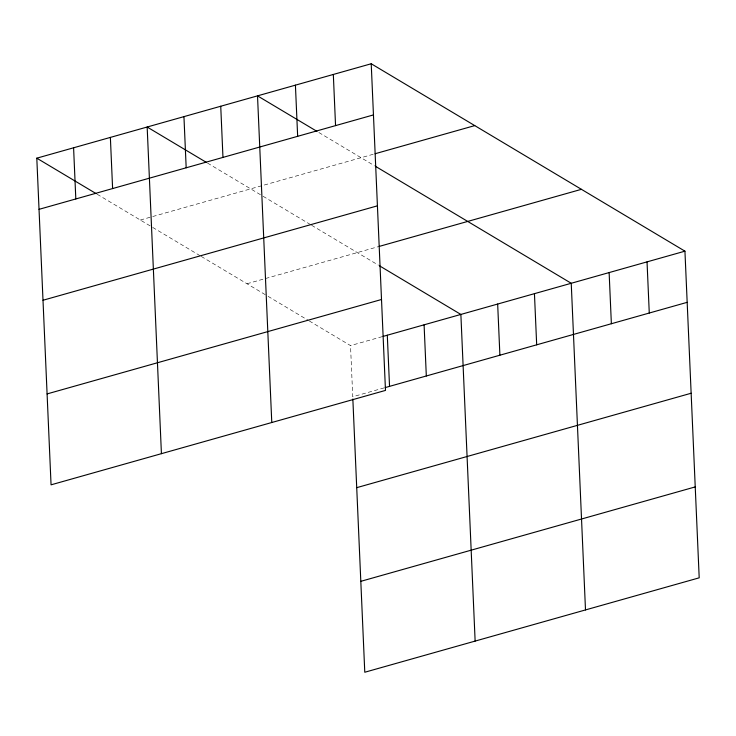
<?xml version="1.0" encoding="UTF-8"?>
<svg xmlns="http://www.w3.org/2000/svg" width="736" height="736" viewBox="0 0 736 736"><rect width="100%" height="100%" fill="white"/><g stroke="black" fill="none" stroke-linecap="round" stroke-linejoin="round"><path stroke-width="0.55" stroke-dasharray="3.68 2.76" d="M140.328 220.027L374.044 154.036M246.992 283.746L377.908 246.781M309.295 320.97L350.52 345.589L381.892 336.738M384.128 387.89L352.746 396.75L350.52 345.589M318.872 132.517L374.376 165.674M207.552 163.098L262.117 195.693M263.065 196.264L310.684 224.71M311.632 225.28L378.442 265.19M97.189 194.258L151.754 226.854M152.711 227.424L200.321 255.87M201.278 256.441L267.122 295.771M268.079 296.341L308.338 320.399"/><path stroke-width="1.1" d="M371.22 63.756L385.48 390.411L51.06 484.831L36.8 158.176L371.22 63.756L684.94 251.169L699.2 577.824L364.78 672.244L352.848 399.022M39.036 209.337L373.456 114.917M375.121 153.732L474.748 125.608M43.001 300.251L377.43 205.832M378.985 246.477L581.412 189.327M47.095 393.916L381.515 299.497M382.978 336.426L684.94 251.169M385.204 387.587L687.176 302.33M356.721 487.664L691.141 393.245M360.806 581.33L695.235 486.91M316.949 131.367L257.517 95.864L271.777 422.51M375.332 166.244L571.237 283.277L585.497 609.923M206.595 162.527L147.163 127.024L161.423 453.67M379.399 265.76L460.874 314.438L475.134 641.084M36.8 158.176L96.232 193.688M647.036 261.878L649.272 313.03M609.132 272.578L611.368 323.73M534.446 293.664L536.682 344.816M497.665 304.051L499.891 355.203M424.092 324.824L426.319 375.976M387.302 335.211L389.537 386.363M333.325 74.465L335.552 125.617M295.421 85.164L297.657 136.316M220.736 106.251L222.962 157.403M183.945 116.638L186.18 167.79M110.372 137.411L112.608 188.563M73.591 147.798L75.817 198.95"/></g></svg>
